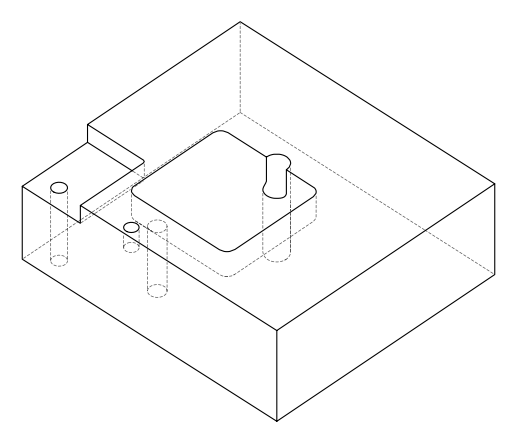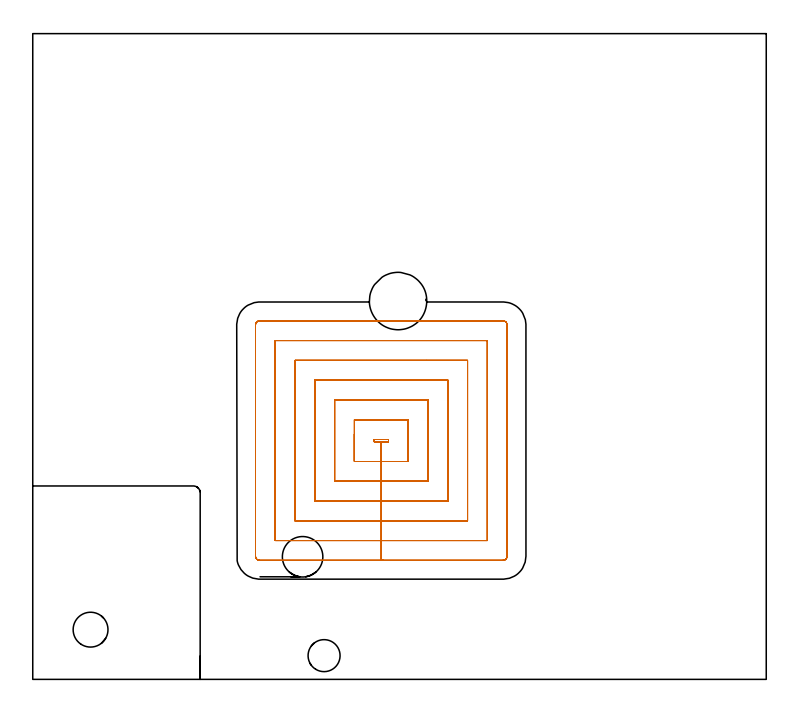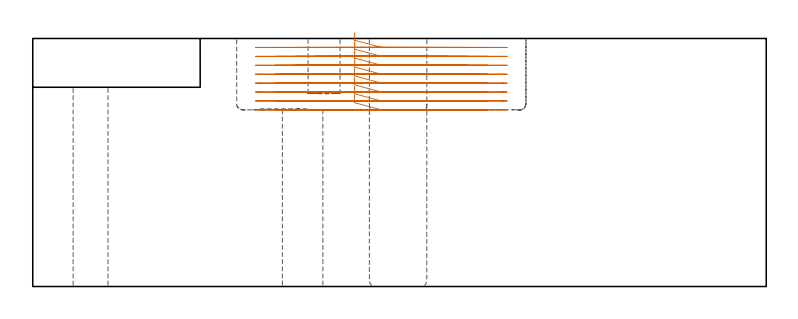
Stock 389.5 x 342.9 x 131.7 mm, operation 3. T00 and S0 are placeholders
(PLAN: 11 operations, 9 tool changes, 130.1 min)
(1 INDEXABLE_INSERT_DRILL_BLIND_HOLE_FROM_SOLID | STEP1POCKET | NXT0302_005 | 0.13 min | 6617 mm3)
(2 MILL_CORNER_NOTCH_RECTANGULAR | CORNER_NOTCH_RECTANGULAR | NXT0201_008 | Follow Part, ap 1.5, ae 75% | 89.54 min | 236399 mm3)
(3 MILL_RECTANGULAR_POCKET | POCKET_RECTANGULAR_STRAIGHT | UGT0201_095 | Follow Part, ap 5, ae 75% | 32.51 min | 850724 mm3)
(4 MILL_THROUGH_HOLE_FROM_SOLID_MATERIAL | STEP1HOLE_2 | NXT0201_007 | Circular | 5.91 min | 82734 mm3)
(5 SPOT_DRILL | STEP1HOLE | NXT0321_9005460120000 | 0.06 min | 198 mm3)
(6 SPOT_DRILL_1 | STEP1HOLE_1 | NXT0321_9005460120000 | 0.05 min | 151 mm3)
(7 DRILL_THROUGH_HOLE_INTO_CENTER | STEP1HOLE | NXT0301_065 | 0.41 min | 6357 mm3)
(8 DRILL_TO_ENLARGE_THROUGH_HOLE | STEP1HOLE | UGT0301_052 | 0.42 min | 27471 mm3)
(9 DRILL_BLIND_HOLE_INTO_CENTER | STEP1HOLE_1 | NXT0301_046 | 0.06 min | 361 mm3)
(10 GUN_DRILL_THROUGH_HOLE | STEP1HOLE_1 | UGT0307_003 | 0.53 min | 3645 mm3)
(11 SPADE_DRILL_TO_ENLARGE_THROUGH_HOLE | STEP1HOLE_1 | UGT0306_009 | 0.46 min | 24227 mm3)
(TOOL NXT0302_005 | Index. Insert Drill 17mm [880-D1700L20-05] | D17 PA176 FL85 Z2)
(TOOL NXT0201_008 | ENDMILL 6mm [2P460-0600-NA 1630] | D6 FL26 Z6)
(TOOL UGT0201_095 | End mill 20 mm | D20 R3 FL38 Z4)
(TOOL NXT0201_007 | ENDMILL 25mm [R216.25-25050GCK54P 1620] | D25 R3 FL54 Z5)
(TOOL NXT0321_9005460120000 | NC Spot Drill, 142deg, 12mm, Carbide, Uncoated | D12 PA142 FL30 Z2)
(TOOL NXT0301_065 | Carbide Drill 9.4mm [860.1-0940-075A1-MM 2214] | D9.4 PA140 FL98 Z2)
(TOOL UGT0301_052 | Twist Drill 21.5 mm | D21.5 PA118 FL150 Z2)
(TOOL NXT0301_046 | Carbide Drill 7.5mm [860.1-0750-038A1-MM 2214] | D7.5 PA140 FL53 Z2)
(TOOL UGT0307_003 | Gun Drill 7 mm | D7 PA130 FL24 Z1)
(TOOL UGT0306_009 | Spade Drill 18.5mm | D18.5 PA132 FL10 Z2)
(OP 3 MILL_RECTANGULAR_POCKET)
G17 G21 G94 G90
T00 M6
G54
G17 G0 G90 X170.8 Y130.277 S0 M3
G43 Z141.7 H0
Z134.7
G94 G1 Y115.7 Z130.794 F250.
X185.1 Z126.962
Y126.2
X188.9 F500.
Y127.4
X181.3
Y126.2
X185.1
Y115.7
X199.4
Y137.9
X170.8
Y115.7
X185.1
Y105.2
X209.9
Y148.4
X160.3
Y105.2
X185.1
Y94.7
X220.4
Y158.9
X209.24
X149.8
Y94.7
X185.1
Y84.2
X230.9
Y169.4
X209.24
X139.3
Y84.2
X185.1
Y73.7
X241.4
Y179.9
X209.24
X128.8
Y73.7
X185.1
Y63.2
X249.7
G3 X251.9 Y65.4 R2.2
G1 Y188.2
G3 X249.7 Y190.4 R2.2
G1 X120.5
G3 X118.3 Y188.2 R2.2
G1 Y65.4
G3 X120.5 Y63.2 R2.2
G1 X185.1
X186.1
G0 X170.8 Y130.277 Z129.962
G1 Y115.7 Z126.057 F250.
X185.1 Z122.225
Y126.2
X188.9 F500.
Y127.4
X181.3
Y126.2
X185.1
Y115.7
X199.4
Y137.9
X170.8
Y115.7
X185.1
Y105.2
X209.9
Y148.4
X160.3
Y105.2
X185.1
Y94.7
X220.4
Y158.9
X209.242
X149.8
Y94.7
X185.1
Y84.2
X230.9
Y169.4
X139.3
Y84.2
X185.1
Y73.7
X241.4
Y179.9
X128.8
Y73.7
X185.1
Y63.2
X249.7
G3 X251.9 Y65.4 R2.2
G1 Y188.2
G3 X249.7 Y190.4 R2.2
G1 X120.5
G3 X118.3 Y188.2 R2.2
G1 Y65.4
G3 X120.5 Y63.2 R2.2
G1 X185.1
X186.1
G0 X170.8 Y130.277 Z125.225
G1 Y115.7 Z121.319 F250.
X185.1 Z117.487
Y126.2
X188.9 F500.
Y127.4
X181.3
Y126.2
X185.1
Y115.7
X199.4
Y137.9
X170.8
Y115.7
X185.1
Y105.2
X209.9
Y148.4
X160.3
Y105.2
X185.1
Y94.7
X220.4
Y158.9
X209.242
X149.8
Y94.7
X185.1
Y84.2
X230.9
Y169.4
X139.3
Y84.2
X185.1
Y73.7
X241.4
Y179.9
X128.8
Y73.7
X185.1
Y63.2
X249.7
G3 X251.9 Y65.4 R2.2
G1 Y188.2
G3 X249.7 Y190.4 R2.2
G1 X120.5
G3 X118.3 Y188.2 R2.2
G1 Y65.4
G3 X120.5 Y63.2 R2.2
G1 X185.1
X186.1
G0 X170.8 Y130.277 Z120.487
G1 Y115.7 Z116.582 F250.
X185.1 Z112.75
Y126.2
X188.9 F500.
Y127.4
X181.3
Y126.2
X185.1
Y115.7
X199.4
Y137.9
X170.8
Y115.7
X185.1
Y105.2
X209.9
Y148.4
X160.3
Y105.2
X185.1
Y94.7
X220.4
Y158.9
X209.242
X149.8
Y94.7
X185.1
Y84.2
X230.9
Y169.4
X139.3
Y84.2
X185.1
Y73.7
X241.4
Y179.9
X128.8
Y73.7
X185.1
Y63.2
X249.7
G3 X251.9 Y65.4 R2.2
G1 Y188.2
G3 X249.7 Y190.4 R2.2
G1 X120.5
G3 X118.3 Y188.2 R2.2
G1 Y65.4
G3 X120.5 Y63.2 R2.2
G1 X185.1
X186.1
G0 X170.8 Y130.277 Z115.75
G1 Y115.7 Z111.844 F250.
X185.1 Z108.012
Y126.2
X188.9 F500.
Y127.4
X181.3
Y126.2
X185.1
Y115.7
X199.4
Y137.9
X170.8
Y115.7
X185.1
Y105.2
X209.9
Y148.4
X160.3
Y105.2
X185.1
Y94.7
X220.4
Y158.9
X209.242
X149.8
Y94.7
X185.1
Y84.2
X230.9
Y169.4
X139.3
Y84.2
X185.1
Y73.7
X241.4
Y179.9
X128.8
Y73.7
X185.1
Y63.2
X249.7
G3 X251.9 Y65.4 R2.2
G1 Y188.2
G3 X249.7 Y190.4 R2.2
G1 X120.5
G3 X118.3 Y188.2 R2.2
G1 Y65.4
G3 X120.5 Y63.2 R2.2
G1 X185.1
X186.1
G0 X170.8 Y130.277 Z111.012
G1 Y115.7 Z107.107 F250.
X185.1 Z103.275
Y126.2
X188.9 F500.
Y127.4
X181.3
Y126.2
X185.1
Y115.7
X199.4
Y137.9
X170.8
Y115.7
X185.1
Y105.2
X209.9
Y148.4
X160.3
Y105.2
X185.1
Y94.7
X220.4
Y158.9
X209.242
X149.8
Y94.7
X185.1
Y84.2
X230.9
Y169.4
X209.242
X139.3
Y84.2
X185.1
Y73.7
X241.4
Y179.9
X128.8
Y73.7
X185.1
Y63.2
X249.7
G3 X251.9 Y65.4 R2.2
G1 Y188.2
G3 X249.7 Y190.4 R2.2
G1 X120.5
G3 X118.3 Y188.2 R2.2
G1 Y65.4
G3 X120.5 Y63.2 R2.2
G1 X185.1
X186.1
G0 X170.8 Y130.277 Z106.275
G1 Y115.7 Z102.369 F250.
X185.1 Z98.537
Y126.2
X188.9 F500.
Y127.4
X181.3
Y126.2
X185.1
Y115.7
X199.4
Y137.9
X170.8
Y115.7
X185.1
Y105.2
X209.9
Y148.4
X160.3
Y105.2
X185.1
Y94.7
X220.4
Y158.9
X209.242
X149.8
Y94.7
X185.1
Y84.2
X230.9
Y169.4
X209.242
X139.3
Y84.2
X185.1
Y73.7
X241.4
Y179.9
X128.8
Y73.7
X185.1
Y63.2
X249.7
G3 X251.9 Y65.4 R2.2
G1 Y188.2
G3 X249.7 Y190.4 R2.2
G1 X120.5
G3 X118.3 Y188.2 R2.2
G1 Y65.4
G3 X120.5 Y63.2 R2.2
G1 X185.1
X186.1
G0 X170.8 Y130.277 Z101.537
G1 Y115.7 Z97.632 F250.
X185.1 Z93.8
Y126.2
X188.9 F500.
Y127.4
X181.3
Y126.2
X185.1
Y115.7
X199.4
Y137.9
X170.8
Y115.7
X185.1
Y105.2
X209.9
Y148.4
X160.3
Y105.2
X185.1
Y94.7
X220.4
Y158.9
X209.242
X149.8
Y94.7
X185.1
Y84.2
X230.9
Y169.4
X209.242
X139.3
Y84.2
X185.1
Y73.7
X241.4
Y179.9
X128.8
Y73.7
X185.1
Y63.2
X249.7
G3 X251.9 Y65.4 R2.2
G1 Y188.2
G3 X249.7 Y190.4 R2.2
G1 X120.5
G3 X118.3 Y188.2 R2.2
G1 Y65.4
G3 X120.5 Y63.2 R2.2
G1 X185.1
X186.1
G0 Z141.7
M5
M2
